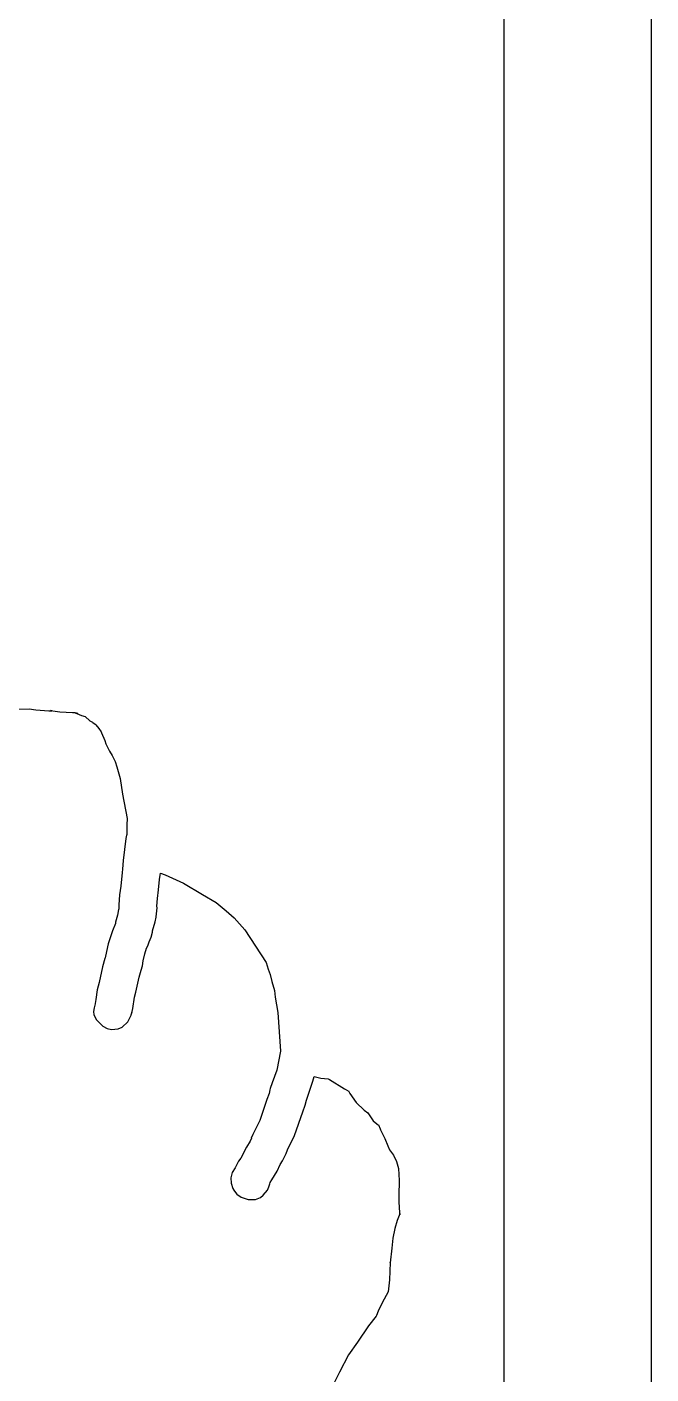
# Model space of a CAD drawing. Extents: x 2 to 598, y 1588 to 7998.
# Drawn here: x 519 to 598, y 6111.9 to 6282.3 of the extents above; entities that cross this region are included whole.
import ezdxf

# ---------------------------------------------------------------- set-up
doc = ezdxf.new("R2010")
doc.units = 0

msp = doc.modelspace()

# ---------------------------------------------------------------- linework, layer by layer
at = {"layer": 'Calque 1'}
for p, q in [((579.44233, 5956.0492), (579.38963, 6711.3462)), ((517.66235, 6196.0578), (519.31341, 6196.0688)), ((519.31341, 6196.0688), (520.16607, 6195.9778)), ((520.16607, 6195.9778), (521.82127, 6195.8507)), ((521.82127, 6195.8507), (522.191803, 6195.8337)), ((522.02436, 6195.8652), (522.02436, 6195.8657)), ((522.02436, 6195.8657), (523.21705, 6195.7236)), ((522.02436, 6195.8647), (522.02436, 6195.8652)), ((522.191803, 6195.8337), (522.02436, 6195.8647)), ((523.21705, 6195.7236), (524.78905, 6195.6356)), ((524.78905, 6195.6356), (525.10789, 6195.6136)), ((525.10789, 6195.6136), (525.46653, 6195.4767)), ((525.46653, 6195.4767), (525.142093, 6195.564613)), ((525.142093, 6195.564613), (525.93523, 6195.256)), ((525.93523, 6195.256), (526.39463, 6195.1232)), ((526.39463, 6195.1232), (526.9853, 6194.5801)), ((526.9853, 6194.5801), (527.31654, 6194.3868)), ((527.31654, 6194.3868), (527.37754, 6194.3348)), ((527.37754, 6194.3348), (527.68967, 6194.1333)), ((527.68967, 6194.1333), (527.75577, 6194.0763)), ((527.75577, 6194.0763), (528.13508, 6193.5827)), ((528.13508, 6193.5827), (528.41981, 6193.1879)), ((528.41981, 6193.1879), (528.42981, 6193.1669)), ((528.42981, 6193.1669), (528.46751, 6193.0552)), ((528.46751, 6193.0552), (528.90211, 6192.078)), ((528.90211, 6192.078), (529.034195, 6191.669188)), ((529.034195, 6191.669188), (529.47468, 6190.7179)), ((529.47468, 6190.7179), (529.82195, 6190.167)), ((529.82195, 6190.167), (530.12219, 6189.5707)), ((530.12219, 6189.5707), (530.21569, 6189.4074)), ((530.21569, 6189.4074), (530.39191, 6188.7614)), ((530.39191, 6188.7614), (530.84718, 6187.2613)), ((530.84718, 6187.2613), (531.13966, 6185.2908)), ((531.13966, 6185.2908), (531.70707, 6182.2295)), ((531.70707, 6182.2295), (531.69157, 6181.3924)), ((531.69157, 6181.3924), (531.66317, 6180.163)), ((531.55807, 6179.6891), (531.19892, 6176.9125)), ((531.65317, 6180.102), (531.55807, 6179.6891)), ((531.66317, 6180.163), (531.65317, 6180.102)), ((531.07282, 6175.3979), (530.89971, 6173.6626)), ((531.14832, 6175.8041), (531.07282, 6175.3979)), ((531.19892, 6176.9125), (531.14832, 6175.8041)), ((535.90207, 6175.0427), (535.92017, 6175.2783)), ((535.92017, 6175.2783), (536.53926, 6175.0861)), ((530.89971, 6173.6626), (530.76948, 6172.5454)), ((535.67676, 6173.1932), (535.79716, 6174.497)), ((535.79716, 6174.497), (535.90207, 6175.0427)), ((536.53926, 6175.0861), (538.854218, 6174.019725)), ((538.854218, 6174.019725), (541.26765, 6172.5953)), ((530.76948, 6172.5454), (530.66871, 6171.2886)), ((535.46543, 6171.1302), (535.54963, 6172.1054)), ((535.54963, 6172.1054), (535.67676, 6173.1932)), ((541.26765, 6172.5953), (542.99881, 6171.6062)), ((530.63401, 6170.69), (530.5074, 6169.9934)), ((530.64801, 6170.73), (530.63401, 6170.69)), ((530.66871, 6171.2886), (530.64801, 6170.73)), ((535.38633, 6169.7892), (535.52278, 6170.9034)), ((535.52278, 6170.9034), (535.46543, 6171.1302)), ((542.99881, 6171.6062), (544.25248, 6170.5484)), ((544.25248, 6170.5484), (545.27206, 6169.6373)), ((530.2222, 6168.9237), (529.84599, 6168.0028)), ((530.2516, 6169.0922), (530.2222, 6168.9237)), ((530.5074, 6169.9934), (530.2516, 6169.0922)), ((534.93782, 6168.0215), (535.25873, 6169.1542)), ((535.25873, 6169.1542), (535.36983, 6169.7402)), ((535.36983, 6169.7402), (535.38633, 6169.7892)), ((545.27206, 6169.6373), (546.62598, 6168.1222)), ((529.84599, 6168.0028), (529.3251, 6166.3714)), ((534.51737, 6166.6081), (534.75921, 6167.2215)), ((534.759, 6167.22), (534.90472, 6167.8241)), ((534.75921, 6167.2215), (534.759, 6167.22)), ((534.90472, 6167.8241), (534.93782, 6168.0215)), ((546.62598, 6168.1222), (549.30437, 6163.9989)), ((529.3251, 6166.3714), (528.95923, 6164.7849)), ((533.74532, 6164.2186), (533.94893, 6165.0738)), ((533.94893, 6165.0738), (534.16803, 6165.8257)), ((534.16803, 6165.8257), (534.31376, 6166.096)), ((534.31376, 6166.096), (534.51737, 6166.6081)), ((528.61657, 6163.4488), (528.15872, 6161.4876)), ((528.90493, 6164.5118), (528.61657, 6163.4488)), ((528.93183, 6164.5968), (528.90493, 6164.5118)), ((528.95923, 6164.7849), (528.93183, 6164.5968)), ((533.497189, 6163.031812), (533.65232, 6163.5757)), ((533.65232, 6163.5897), (533.74532, 6164.2186)), ((533.65232, 6163.5757), (533.65232, 6163.5897)), ((549.30437, 6163.9989), (549.56792, 6163.1514)), ((532.80328, 6160.257), (533.24253, 6162.1505)), ((533.24253, 6162.1505), (533.47507, 6163.0274)), ((533.47507, 6163.0274), (533.497189, 6163.031812)), ((549.56792, 6163.1514), (549.80098, 6162.4662)), ((549.80098, 6162.4662), (550.00717, 6161.612)), ((550.00717, 6161.612), (550.3503, 6160.4632)), ((527.91015, 6160.5203), (527.76133, 6159.3281)), ((528.15872, 6161.4876), (527.91015, 6160.5203)), ((532.62551, 6159.6033), (532.80328, 6160.257)), ((550.3503, 6160.4632), (550.4459, 6159.6064)), ((527.52287, 6158.25), (527.439125, 6157.805287)), ((527.65, 6158.79), (527.52287, 6158.25)), ((527.76133, 6159.3281), (527.64919, 6158.7938)), ((527.64919, 6158.7938), (527.65, 6158.79)), ((532.42294, 6158.1652), (532.62551, 6159.6033)), ((550.4459, 6159.6064), (550.76888, 6157.6923)), ((527.439125, 6157.805287), (527.522021, 6157.377942)), ((527.522021, 6157.377942), (527.82983, 6156.7266)), ((527.82983, 6156.7266), (528.627185, 6155.953175)), ((531.78316, 6156.484775), (532.22181, 6157.3152)), ((532.22181, 6157.3152), (532.24201, 6157.3692)), ((532.24201, 6157.3692), (532.28081, 6157.4983)), ((532.28081, 6157.4983), (532.30871, 6157.6193)), ((532.30871, 6157.6193), (532.31901, 6157.6453)), ((532.317, 6157.65), (532.42294, 6158.1652)), ((532.318, 6157.65), (532.317, 6157.65)), ((532.31901, 6157.6563), (532.318, 6157.65)), ((532.31901, 6157.6453), (532.31901, 6157.6563)), ((550.76888, 6157.6923), (551.10219, 6152.796)), ((528.627185, 6155.953175), (529.178995, 6155.668256)), ((529.178995, 6155.668256), (529.74134, 6155.5339)), ((529.74134, 6155.5339), (530.599741, 6155.61655)), ((530.599741, 6155.61655), (531.08906, 6155.8357)), ((531.08906, 6155.8357), (531.78316, 6156.484775)), ((551.10219, 6152.796), (550.63866, 6150.3899)), ((550.63866, 6150.3899), (550.07952, 6148.7843)), ((549.83095, 6148.0536), (549.77825, 6147.8769)), ((550.07952, 6148.7843), (549.83095, 6148.0536)), ((554.62344, 6147.2371), (555.22702, 6148.9817)), ((555.22702, 6148.9817), (555.3898, 6149.5693)), ((555.3898, 6149.5693), (556.20422, 6149.3652)), ((556.20422, 6149.3652), (557.16592, 6149.2672)), ((557.16592, 6149.2672), (557.149353, 6149.275075)), ((557.149353, 6149.275075), (557.32921, 6149.2102)), ((557.32921, 6149.2102), (559.21179, 6148.0325)), ((559.21179, 6148.0325), (559.694773, 6147.766475)), ((549.38241, 6146.6614), (548.48789, 6144.0006)), ((549.66508, 6147.4185), (549.38241, 6146.6614)), ((549.77825, 6147.8769), (549.66508, 6147.4185)), ((554.23225, 6145.9447), (554.40071, 6146.5839)), ((554.40071, 6146.5839), (554.62344, 6147.2371)), ((559.694773, 6147.766475), (559.71718, 6147.785)), ((559.71718, 6147.785), (559.90167, 6147.4202)), ((559.90167, 6147.4202), (560.704243, 6146.30675)), ((560.704243, 6146.30675), (561.70879, 6145.3226)), ((552.89589, 6142.1041), (553.9227, 6145.1065)), ((553.9227, 6145.1065), (554.23225, 6145.9447)), ((561.70879, 6145.3226), (562.17646, 6144.9759)), ((562.17646, 6144.9759), (562.82138, 6143.9904)), ((548.48789, 6144.0006), (547.60371, 6142.2364)), ((562.82138, 6143.9904), (562.82138, 6143.9899)), ((562.82138, 6143.9899), (563.29216, 6143.5915)), ((563.29216, 6143.5915), (563.47096, 6143.4767)), ((563.47096, 6143.4767), (563.51596, 6143.4487)), ((563.51596, 6143.4487), (563.74333, 6142.9382)), ((563.74333, 6142.9382), (563.78313, 6142.8482)), ((547.26575, 6141.4116), (546.81926, 6140.62)), ((547.43886, 6141.7739), (547.26575, 6141.4116)), ((547.60371, 6142.2364), (547.41666, 6141.767438)), ((547.41666, 6141.767438), (547.43886, 6141.7739)), ((551.99672, 6140.3042), (552.89589, 6142.1041)), ((563.78313, 6142.8482), (563.78413, 6142.8482)), ((563.78413, 6142.8482), (564.1624, 6142.0933)), ((564.1624, 6142.0933), (564.32156, 6141.7419)), ((564.32156, 6141.7419), (564.71482, 6140.7967)), ((546.81926, 6140.62), (546.11439, 6139.2609)), ((551.34973, 6138.8903), (551.82929, 6139.8355)), ((551.82929, 6139.8355), (552.017743, 6140.307413)), ((552.017743, 6140.307413), (551.99672, 6140.3042)), ((564.71482, 6140.7967), (564.91326, 6140.3202)), ((564.91326, 6140.3202), (564.913, 6140.32)), ((564.913, 6140.32), (564.913, 6140.32)), ((564.913, 6140.32), (565.39514, 6139.611)), ((565.39514, 6139.611), (565.79211, 6138.80775)), ((545.38834, 6138.0341), (545.022999, 6137.438146)), ((545.819428, 6138.8593), (545.38834, 6138.0341)), ((546.11439, 6139.2609), (545.819428, 6138.8593)), ((550.696643, 6137.607363), (551.09342, 6138.4361)), ((551.09342, 6138.4361), (551.34973, 6138.8903)), ((565.79211, 6138.80775), (566.03128, 6137.9538)), ((566.03128, 6137.9538), (566.032, 6137.96)), ((566.032, 6137.96), (566.120075, 6136.442963)), ((545.022999, 6137.438146), (544.846657, 6136.775998)), ((544.846657, 6136.775998), (544.864417, 6136.091001)), ((544.864417, 6136.091001), (545.08138, 6135.4265)), ((549.7798, 6136.0151), (549.8227, 6136.1794)), ((549.8227, 6136.1794), (550.03819, 6136.4967)), ((550.03819, 6136.4967), (550.696643, 6137.607363)), ((566.120075, 6136.442963), (566.094, 6134.5267)), ((545.08138, 6135.4265), (545.21677, 6135.2048)), ((545.21677, 6135.2048), (545.41883, 6134.9216)), ((545.41883, 6134.9216), (545.605953, 6134.68455)), ((545.605953, 6134.68455), (546.12525, 6134.2999)), ((548.567035, 6134.284113), (548.94213, 6134.5593)), ((548.94213, 6134.5593), (549.45424, 6135.1851)), ((549.45424, 6135.1851), (549.65371, 6135.6172)), ((549.65371, 6135.6172), (549.7798, 6136.0151)), ((566.094, 6134.5267), (566.094, 6134.51)), ((566.094, 6134.51), (566.094, 6133.77)), ((546.12525, 6134.2999), (547.02337, 6134.004638)), ((547.02337, 6134.004638), (547.93754, 6134.0333)), ((547.93754, 6134.0333), (548.567035, 6134.284113)), ((566.094, 6133.77), (566.1142, 6132.9763)), ((566.1142, 6132.9763), (566.114, 6132.87)), ((566.114, 6132.87), (566.114, 6132.87)), ((566.114, 6132.87), (566.22149, 6132.0758)), ((565.89647, 6131.3637), (565.56632, 6130.363188)), ((566.19929, 6132.2008), (565.89647, 6131.3637)), ((566.218715, 6132.239025), (566.19929, 6132.2008)), ((566.22149, 6132.0758), (566.218715, 6132.239025)), ((565.56632, 6130.363188), (565.31252, 6129.1385)), ((565.2241, 6127.8806), (565.01119, 6126.0229)), ((565.313, 6129.14), (565.2241, 6127.8806)), ((565.31252, 6129.1385), (565.313, 6129.14)), ((565.012, 6126.03), (564.912201, 6123.842575)), ((565.01119, 6126.0229), (565.012, 6126.03)), ((564.912201, 6123.842575), (564.73501, 6122.3408)), ((563.96038, 6120.946), (563.48392, 6119.8949)), ((564.73501, 6122.3408), (563.96038, 6120.946)), ((563.23898, 6119.28), (562.23284, 6118.0465)), ((563.26998, 6119.342), (563.23898, 6119.28)), ((563.48392, 6119.8949), (563.26998, 6119.342)), ((562.23284, 6118.0465), (560.8722, 6115.9913)), ((560.8722, 6115.9913), (559.70328, 6114.3888)), ((559.70328, 6114.3888), (558.59533, 6112.1786)), ((558.59533, 6112.1786), (557.69616, 6110.4206))]:
    msp.add_line(p, q, dxfattribs=at)
at = {"layer": 'coupe'}
msp.add_line((598, 6719.93), (598, 5848.36), dxfattribs=at)

doc.saveas('drawing.dxf')
